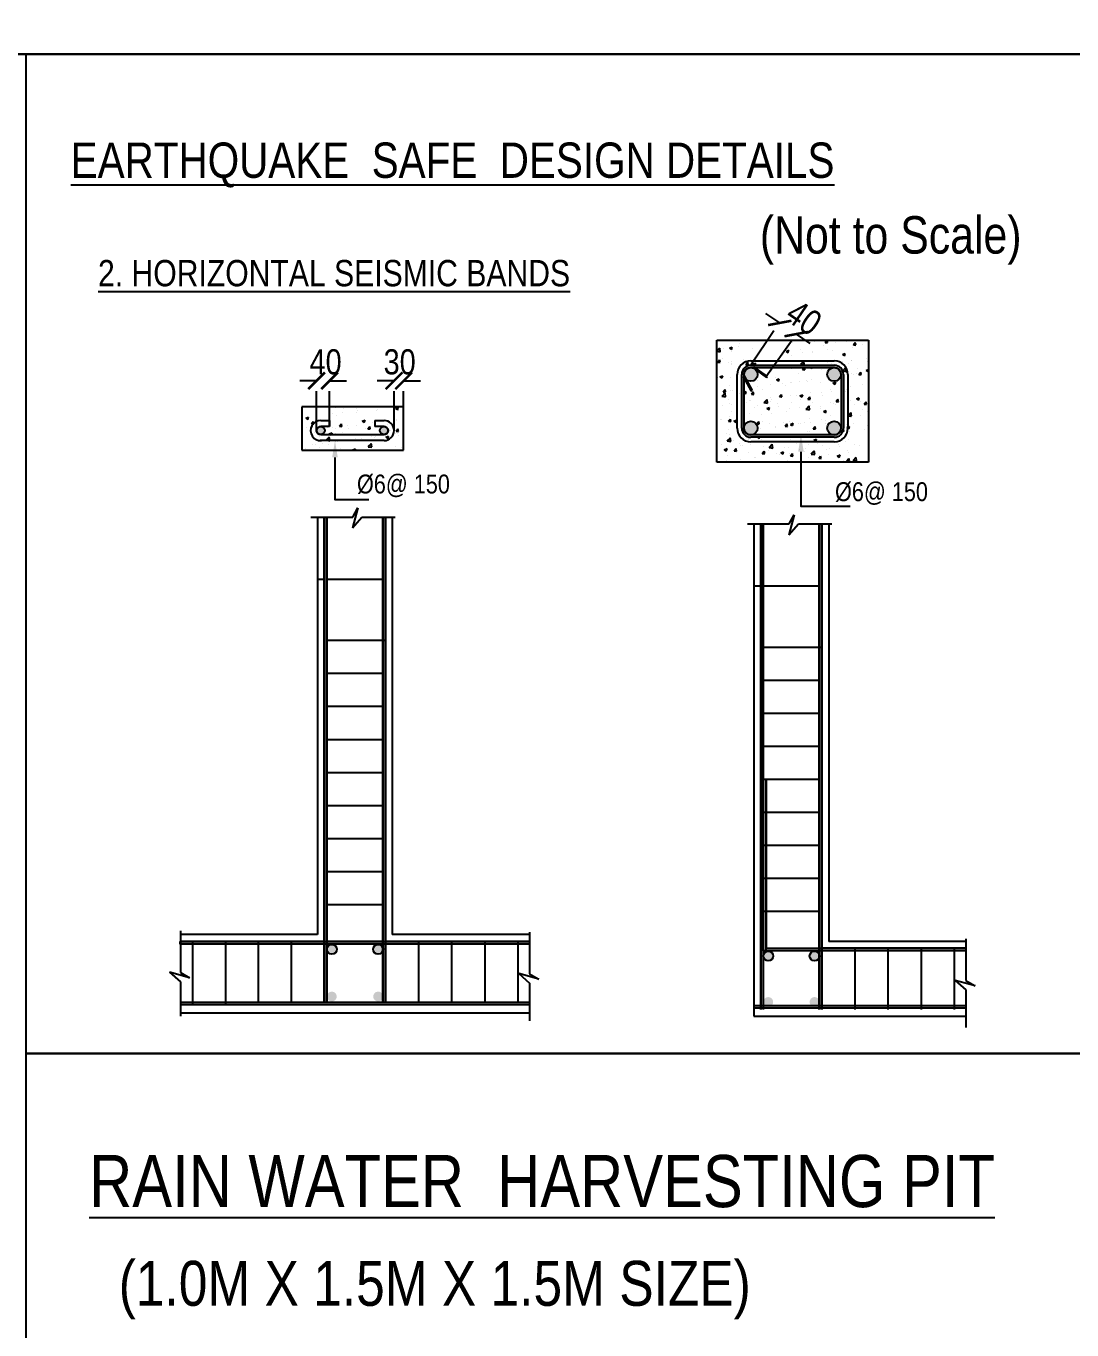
# Model space of a CAD drawing. Header units: metres. Extents: x 516 to 666, y 54 to 108.
# Drawn here: x 592.012 to 595.243, y 85.611 to 89.636 of the extents above; entities that cross this region are included whole.
import ezdxf

# ---------------------------------------------------------------- set-up
doc = ezdxf.new("R2010")
doc.units = ezdxf.units.M
doc.header["$LTSCALE"] = 30
doc.header["$MEASUREMENT"] = 0
doc.layers.get('0').update_dxf_attribs({"linetype": 'CONTINUOUS'})
doc.styles.get("Standard").update_dxf_attribs({"font": 'ARIALN.TTF', "height": 10})

# ---------------------------------------------------------------- blocks, each defined once
blk = doc.blocks.new('_ArchTick')
at = {"color": 0, "linetype": 'ByBlock', "const_width": 0.15}
blk.add_lwpolyline([(-0.5, -0.5), (0.5, 0.5)], dxfattribs=at)

msp = doc.modelspace()

# ---------------------------------------------------------------- hatches: boundary and pattern name
h = msp.add_hatch(color=256)
h.paths.add_polyline_path([(594.5087, 88.5891), (594.2509, 88.5891, 0.414214), (594.2229, 88.561), (594.2229, 88.3952, 0.414214), (594.2509, 88.3671), (594.5087, 88.3671, 0.414214), (594.5368, 88.3952), (594.5368, 88.561, 0.414214)])
h.paths.add_polyline_path([(594.2509, 88.5821, 0.414214), (594.2299, 88.561), (594.2299, 88.3952, 0.414214), (594.2509, 88.3742), (594.5087, 88.3742, 0.414214), (594.5297, 88.3952), (594.5297, 88.561, 0.414214), (594.5087, 88.5821)], flags=16)
h = msp.add_hatch(color=256)
h.paths.add_polyline_path([(594.2629, 88.5821), (594.2568, 88.5821), (594.2592, 88.5804, -0.110459), (594.2666, 88.5751), (594.2992, 88.5518), (594.3013, 88.5547)])
h.paths.add_polyline_path([(594.2349, 88.5473, -0.099362), (594.2309, 88.5545), (594.2299, 88.5564), (594.2299, 88.5492), (594.2522, 88.5094), (594.2552, 88.5111)])
h = msp.add_hatch(color=256)
h.paths.add_polyline_path([(594.2666, 88.5751), (594.2592, 88.5804, 0.536808), (594.2299, 88.561, 0.078238), (594.2309, 88.5545), (594.2349, 88.5473, 0.696365), (594.272, 88.561, 0.184788)])
h.paths.add_polyline_path([(594.5292, 88.561, 1), (594.487, 88.561, 1)])
h.paths.add_polyline_path([(594.5292, 88.3952, 1), (594.487, 88.3952, 1)])
h.paths.add_polyline_path([(594.2299, 88.3952, 0.414214), (594.2509, 88.3742, 0.414214), (594.272, 88.3952, 1)])
h = msp.add_hatch(color=256)
h.paths.add_polyline_path([(592.9348, 88.3878, 0.378681), (592.9238, 88.4003), (592.9222, 88.4003, 0.413094), (592.9097, 88.3878, 0.998147)])
h.paths.add_polyline_path([(593.1179, 88.4003, 0.414214), (593.1054, 88.3877, 1), (593.1305, 88.3877, 0.414214)])
for points in [[(592.9415, 88.1201), (592.9334, 88.1201), (592.9334, 86.6216), (592.9415, 86.6216)], [(593.1223, 88.1201), (593.1143, 88.1201), (593.1143, 86.6216), (593.1223, 86.6216)], [(594.2896, 88.0992), (594.2815, 88.0992), (594.2815, 86.6007), (594.2896, 86.6007)], [(594.4704, 88.0992), (594.4624, 88.0992), (594.4624, 86.6007), (594.4704, 86.6007)], [(594.2984, 87.3104), (594.2896, 87.3104), (594.2896, 86.7815), (594.2984, 86.7815)], [(593.567, 86.8024), (593.567, 86.8105), (592.4878, 86.8105), (592.4878, 86.8024)], [(593.567, 86.6145), (593.567, 86.6225), (592.4878, 86.6225), (592.4878, 86.6145)], [(594.9151, 86.6046), (594.9151, 86.6126), (594.2596, 86.6126), (594.2596, 86.6046)]]:
    msp.add_hatch(color=256).paths.add_polyline_path(points)
h = msp.add_hatch(color=256)
h.paths.add_polyline_path([(592.9718, 86.7861, 1), (592.9415, 86.7861, 1)])
h.paths.add_polyline_path([(593.1143, 86.7902, 0.872712), (593.0844, 86.7861, 0.872712), (593.1143, 86.7821)])
h.paths.add_polyline_path([(593.1143, 86.6444, 0.872712), (593.0844, 86.6404, 0.347334), (593.0961, 86.6256), (593.1031, 86.6256, 0.272921), (593.1143, 86.6363)])
h.paths.add_polyline_path([(592.9415, 86.6404, 0.347334), (592.9532, 86.6256), (592.9602, 86.6256, 0.347334), (592.9718, 86.6404, 1)])
h = msp.add_hatch(color=256)
h.paths.add_polyline_path([(594.32, 86.7654, 1), (594.2896, 86.7654, 1)])
h.paths.add_polyline_path([(594.4624, 86.7694, 0.872712), (594.4326, 86.7654, 0.872712), (594.4624, 86.7613)])
h.paths.add_polyline_path([(594.4624, 86.6276, 0.872712), (594.4326, 86.6235, 0.347334), (594.4442, 86.6088), (594.4513, 86.6088, 0.272921), (594.4624, 86.6195)])
h.paths.add_polyline_path([(594.32, 86.6235, 1), (594.2896, 86.6235, 0.347334), (594.3013, 86.6088), (594.3083, 86.6088, 0.347334)])

# ---------------------------------------------------------------- linework, layer by layer
for p, q in [((578.2917, 89.5495), (592.012, 89.5495)), ((594.3405, 88.72), (594.2977, 88.7492)), ((594.3225, 88.6952), (594.2509, 88.5891)), ((594.3908, 88.6855), (594.4336, 88.6563)), ((594.1456, 88.6664), (594.614, 88.6664)), ((594.1456, 88.2899), (594.1456, 88.6664)), ((594.146, 88.6328), (594.1555, 88.6427)), ((594.1565, 88.6308), (594.1552, 88.6423)), ((594.1851, 88.6418), (594.1936, 88.6451)), ((594.1851, 88.6418), (594.1911, 88.6377)), ((594.1911, 88.6377), (594.1936, 88.6451)), ((594.2135, 88.6464), (594.2135, 88.6464)), ((594.2152, 88.6552), (594.2152, 88.6552)), ((594.2551, 88.6425), (594.2551, 88.6425)), ((594.2902, 88.6565), (594.2902, 88.6565)), ((594.3785, 88.6664), (594.2996, 88.5559)), ((594.3789, 88.6588), (594.3789, 88.6588)), ((594.3831, 88.6645), (594.3831, 88.6645)), ((594.4479, 88.6617), (594.4479, 88.6617)), ((594.4742, 88.6492), (594.4742, 88.6492)), ((594.4806, 88.66), (594.4859, 88.6664)), ((594.4806, 88.66), (594.4878, 88.6594)), ((594.4878, 88.6594), (594.4865, 88.6664)), ((594.5128, 88.659), (594.5128, 88.659)), ((594.5451, 88.6613), (594.5451, 88.6613)), ((594.5643, 88.6438), (594.5643, 88.6438)), ((594.5647, 88.6489), (594.5647, 88.6489)), ((594.5677, 88.6524), (594.5736, 88.6594)), ((594.5677, 88.6524), (594.575, 88.6518)), ((594.575, 88.6517), (594.5736, 88.6594)), ((594.5777, 88.6563), (594.5777, 88.6563)), ((594.5951, 88.6529), (594.5951, 88.6529)), ((594.614, 88.6664), (594.614, 88.2899)), ((594.1457, 88.6325), (594.1566, 88.6308)), ((594.1487, 88.5991), (594.1546, 88.6061)), ((594.156, 88.5985), (594.1546, 88.6061)), ((594.1648, 88.6106), (594.1648, 88.6106)), ((594.1674, 88.6404), (594.1674, 88.6404)), ((594.1907, 88.6005), (594.1907, 88.6005)), ((594.192, 88.6333), (594.192, 88.6333)), ((594.2296, 88.6079), (594.2296, 88.6079)), ((594.2509, 88.6032), (594.5087, 88.6032)), ((594.2537, 88.602), (594.2537, 88.602)), ((594.2582, 88.6086), (594.2582, 88.6086)), ((594.2616, 88.6127), (594.2616, 88.6127)), ((594.3594, 88.6024), (594.3594, 88.6024)), ((594.3597, 88.6321), (594.3682, 88.6354)), ((594.3597, 88.6321), (594.3658, 88.628)), ((594.3657, 88.628), (594.3682, 88.6354)), ((594.3774, 88.6183), (594.3774, 88.6183)), ((594.4033, 88.637), (594.4033, 88.637)), ((594.4054, 88.5926), (594.4149, 88.6024)), ((594.4115, 88.6288), (594.4115, 88.6288)), ((594.416, 88.5906), (594.4146, 88.6021)), ((594.4406, 88.6274), (594.4406, 88.6274)), ((594.4419, 88.6328), (594.4419, 88.6328)), ((594.4879, 88.6388), (594.4879, 88.6388)), ((594.503, 88.636), (594.503, 88.636)), ((594.5327, 88.601), (594.5327, 88.601)), ((594.5344, 88.6224), (594.5429, 88.6256)), ((594.5344, 88.6224), (594.5404, 88.6183)), ((594.5404, 88.6183), (594.5429, 88.6256)), ((594.5629, 88.6033), (594.5629, 88.6033)), ((594.5631, 88.605), (594.5631, 88.605)), ((594.6091, 88.6111), (594.6091, 88.6111)), ((594.6109, 88.601), (594.6109, 88.601)), ((594.1487, 88.5991), (594.156, 88.5985)), ((594.1815, 88.5985), (594.1815, 88.5985)), ((594.1904, 88.5943), (594.1904, 88.5943)), ((594.1905, 88.5929), (594.1905, 88.5929)), ((594.2088, 88.3952), (594.2088, 88.561)), ((594.2229, 88.3952), (594.2229, 88.561)), ((594.2299, 88.3952), (594.2299, 88.561)), ((594.2359, 88.5915), (594.2418, 88.5985)), ((594.2359, 88.5915), (594.2432, 88.5908)), ((594.2432, 88.5908), (594.2418, 88.5985)), ((594.2509, 88.5891), (594.5087, 88.5891)), ((594.2509, 88.5821), (594.5087, 88.5821)), ((594.2553, 88.5915), (594.2553, 88.5915)), ((594.2568, 88.5821), (594.2992, 88.5518)), ((594.2576, 88.5929), (594.2661, 88.5962)), ((594.2576, 88.5929), (594.2632, 88.5891)), ((594.2589, 88.5849), (594.3013, 88.5547)), ((594.2637, 88.5891), (594.2661, 88.5962)), ((594.3146, 88.5701), (594.3146, 88.5701)), ((594.3275, 88.5891), (594.3289, 88.5908)), ((594.3292, 88.5891), (594.3289, 88.5908)), ((594.376, 88.5779), (594.376, 88.5779)), ((594.3795, 88.5808), (594.3795, 88.5808)), ((594.3983, 88.5645), (594.3983, 88.5645)), ((594.4051, 88.5922), (594.416, 88.5906)), ((594.4103, 88.5762), (594.4152, 88.5821)), ((594.4103, 88.5762), (594.4175, 88.5756)), ((594.4175, 88.5756), (594.4163, 88.5821)), ((594.4243, 88.5996), (594.4243, 88.5996)), ((594.4338, 88.5821), (594.4383, 88.5791)), ((594.4383, 88.5791), (594.4393, 88.5821)), ((594.4559, 88.5909), (594.4559, 88.5909)), ((594.4692, 88.5767), (594.4692, 88.5767)), ((594.4891, 88.5969), (594.4891, 88.5969)), ((594.5015, 88.5955), (594.5015, 88.5955)), ((594.5297, 88.561), (594.5297, 88.3952)), ((594.5348, 88.5721), (594.5457, 88.5704)), ((594.5351, 88.5724), (594.5446, 88.5823)), ((594.5368, 88.561), (594.5368, 88.3952)), ((594.5401, 88.5888), (594.5401, 88.5888)), ((594.5457, 88.5705), (594.5443, 88.582)), ((594.5508, 88.561), (594.5508, 88.3952)), ((594.554, 88.5942), (594.554, 88.5942)), ((594.5614, 88.5629), (594.5614, 88.5629)), ((594.5692, 88.5621), (594.5692, 88.5621)), ((594.5772, 88.5631), (594.5772, 88.5631)), ((594.5796, 88.5778), (594.5796, 88.5778)), ((594.5846, 88.561), (594.5904, 88.568)), ((594.5846, 88.561), (594.5919, 88.5603)), ((594.5918, 88.5603), (594.5904, 88.5679)), ((594.6069, 88.5734), (594.614, 88.5762)), ((594.6069, 88.5734), (594.613, 88.5694)), ((594.6129, 88.5694), (594.614, 88.5726)), ((592.9096, 88.5413), (592.8577, 88.5413)), ((592.9498, 88.5413), (593.0016, 88.5413)), ((593.1489, 88.5413), (593.0971, 88.5413)), ((593.1785, 88.5413), (593.2303, 88.5413)), ((594.1495, 88.5506), (594.1495, 88.5506)), ((594.1555, 88.5537), (594.164, 88.557)), ((594.1555, 88.5537), (594.1615, 88.5496)), ((594.1615, 88.5496), (594.164, 88.557)), ((594.1857, 88.528), (594.1857, 88.528)), ((594.1891, 88.5524), (594.1891, 88.5524)), ((594.2055, 88.5461), (594.2055, 88.5461)), ((594.2268, 88.5546), (594.2522, 88.5094)), ((594.2299, 88.5564), (594.2552, 88.5111)), ((594.2507, 88.5211), (594.2507, 88.5211)), ((594.2566, 88.5402), (594.2566, 88.5402)), ((594.2703, 88.5434), (594.2703, 88.5434)), ((594.2708, 88.5228), (594.2708, 88.5228)), ((594.2992, 88.5518), (594.3013, 88.5547)), ((594.3131, 88.5296), (594.3131, 88.5296)), ((594.3274, 88.5523), (594.3274, 88.5523)), ((594.3301, 88.544), (594.3387, 88.5472)), ((594.3301, 88.544), (594.3362, 88.5399)), ((594.3352, 88.5406), (594.3352, 88.5406)), ((594.3362, 88.5399), (594.3386, 88.5472)), ((594.3475, 88.5329), (594.3475, 88.5329)), ((594.3566, 88.5256), (594.3566, 88.5256)), ((594.3745, 88.5374), (594.3745, 88.5374)), ((594.3779, 88.5369), (594.3779, 88.5369)), ((594.4001, 88.5379), (594.4001, 88.5379)), ((594.424, 88.543), (594.424, 88.543)), ((594.4274, 88.5378), (594.4274, 88.5378)), ((594.4376, 88.5465), (594.4376, 88.5465)), ((594.465, 88.5351), (594.465, 88.5351)), ((594.5048, 88.5342), (594.5133, 88.5375)), ((594.5048, 88.5342), (594.5108, 88.5302)), ((594.5108, 88.5302), (594.5133, 88.5375)), ((594.5599, 88.5224), (594.5599, 88.5224)), ((594.5947, 88.5296), (594.5947, 88.5296)), ((592.9097, 88.3878), (592.9097, 88.509)), ((592.9498, 88.4003), (592.9498, 88.509)), ((593.1489, 88.3877), (593.1489, 88.509)), ((593.1785, 88.3941), (593.1785, 88.509)), ((594.1619, 88.494), (594.1727, 88.4923)), ((594.1622, 88.4943), (594.1716, 88.5042)), ((594.1656, 88.5077), (594.1715, 88.5147)), ((594.1656, 88.5077), (594.1729, 88.5071)), ((594.1727, 88.4923), (594.1713, 88.5038)), ((594.1729, 88.507), (594.1715, 88.5147)), ((594.1818, 88.484), (594.1818, 88.484)), ((594.1876, 88.512), (594.1876, 88.512)), ((594.1943, 88.5127), (594.1943, 88.5127)), ((594.2148, 88.5013), (594.2148, 88.5013)), ((594.2299, 88.5055), (594.2365, 88.508)), ((594.2299, 88.5035), (594.2341, 88.5007)), ((594.2341, 88.5007), (594.2365, 88.508)), ((594.2467, 88.4813), (594.2467, 88.4813)), ((594.2492, 88.4806), (594.2492, 88.4806)), ((594.2522, 88.5094), (594.2552, 88.5111)), ((594.2528, 88.5001), (594.2586, 88.5071)), ((594.2528, 88.5001), (594.26, 88.4994)), ((594.26, 88.4994), (594.2586, 88.507)), ((594.2857, 88.5135), (594.2857, 88.5135)), ((594.2919, 88.4742), (594.3013, 88.484)), ((594.3024, 88.4722), (594.301, 88.4837)), ((594.3116, 88.4892), (594.3116, 88.4892)), ((594.3155, 88.485), (594.3155, 88.485)), ((594.3399, 88.4924), (594.3458, 88.4994)), ((594.3399, 88.4924), (594.3472, 88.4918)), ((594.3472, 88.4918), (594.3458, 88.4994)), ((594.346, 88.489), (594.346, 88.489)), ((594.373, 88.497), (594.373, 88.497)), ((594.392, 88.495), (594.392, 88.495)), ((594.4027, 88.495), (594.4112, 88.4983)), ((594.4027, 88.495), (594.4087, 88.491)), ((594.403, 88.4831), (594.403, 88.4831)), ((594.4087, 88.491), (594.4112, 88.4983)), ((594.4271, 88.4848), (594.433, 88.4918)), ((594.4271, 88.4848), (594.4344, 88.4842)), ((594.4344, 88.4842), (594.433, 88.4918)), ((594.4361, 88.5061), (594.4361, 88.5061)), ((594.4687, 88.5051), (594.4687, 88.5051)), ((594.4739, 88.4953), (594.4739, 88.4953)), ((594.4985, 88.5146), (594.4985, 88.5146)), ((594.4992, 88.5091), (594.4992, 88.5091)), ((594.5143, 88.4772), (594.5201, 88.4842)), ((594.5215, 88.4765), (594.5201, 88.4842)), ((594.5447, 88.5074), (594.5447, 88.5074)), ((594.5452, 88.5152), (594.5452, 88.5152)), ((594.5584, 88.482), (594.5584, 88.482)), ((594.5773, 88.4853), (594.5858, 88.4886)), ((594.5773, 88.4853), (594.5834, 88.4812)), ((594.5834, 88.4812), (594.5858, 88.4886)), ((593.1785, 88.4605), (592.8636, 88.4605)), ((592.8636, 88.4605), (592.8636, 88.3276)), ((592.9601, 88.4396), (592.9601, 88.4396)), ((592.9673, 88.4579), (592.9673, 88.4579)), ((592.9906, 88.4436), (592.9906, 88.4436)), ((592.9933, 88.4545), (592.9933, 88.4545)), ((593.0322, 88.4551), (593.0322, 88.4551)), ((593.0331, 88.4429), (593.0331, 88.4429)), ((593.0366, 88.4497), (593.0366, 88.4497)), ((593.0945, 88.4506), (593.0945, 88.4506)), ((593.0971, 88.4524), (593.0971, 88.4524)), ((593.1133, 88.4598), (593.1133, 88.4598)), ((593.1529, 88.4556), (593.1614, 88.4588)), ((593.1529, 88.4556), (593.159, 88.4515)), ((593.1576, 88.4597), (593.1576, 88.4597)), ((593.159, 88.4515), (593.1614, 88.4588)), ((593.1619, 88.4496), (593.1619, 88.4496)), ((593.1785, 88.3276), (593.1785, 88.4605)), ((594.1623, 88.4648), (594.1623, 88.4648)), ((594.1861, 88.4715), (594.1861, 88.4715)), ((594.1904, 88.4466), (594.1904, 88.4466)), ((594.1928, 88.4688), (594.1928, 88.4688)), ((594.2074, 88.4677), (594.2074, 88.4677)), ((594.2388, 88.4749), (594.2388, 88.4749)), ((594.2477, 88.4402), (594.2477, 88.4402)), ((594.2612, 88.4588), (594.2612, 88.4588)), ((594.2723, 88.4649), (594.2723, 88.4649)), ((594.2916, 88.4739), (594.3024, 88.4722)), ((594.3006, 88.4558), (594.3091, 88.4591)), ((594.3006, 88.4558), (594.3066, 88.4518)), ((594.3066, 88.4518), (594.3091, 88.4591)), ((594.3101, 88.4487), (594.3101, 88.4487)), ((594.3115, 88.4785), (594.3115, 88.4785)), ((594.314, 88.441), (594.314, 88.441)), ((594.3321, 88.4709), (594.3321, 88.4709)), ((594.3372, 88.4622), (594.3372, 88.4622)), ((594.36, 88.4471), (594.36, 88.4471)), ((594.3715, 88.4565), (594.3715, 88.4565)), ((594.3764, 88.4758), (594.3764, 88.4758)), ((594.402, 88.4594), (594.402, 88.4594)), ((594.4213, 88.4537), (594.4321, 88.4521)), ((594.4216, 88.4541), (594.431, 88.4639)), ((594.4321, 88.4521), (594.4307, 88.4636)), ((594.4346, 88.4656), (594.4346, 88.4656)), ((594.4368, 88.4572), (594.4368, 88.4572)), ((594.4413, 88.473), (594.4413, 88.473)), ((594.4669, 88.4567), (594.4669, 88.4567)), ((594.4672, 88.4612), (594.4672, 88.4612)), ((594.4752, 88.4461), (594.4837, 88.4494)), ((594.4752, 88.4461), (594.4813, 88.442)), ((594.4813, 88.442), (594.4837, 88.4494)), ((594.497, 88.4742), (594.497, 88.4742)), ((594.5062, 88.4703), (594.5062, 88.4703)), ((594.5132, 88.4673), (594.5132, 88.4673)), ((594.5143, 88.4772), (594.5215, 88.4766)), ((594.5513, 88.4339), (594.5607, 88.4438)), ((594.5569, 88.4415), (594.5569, 88.4415)), ((594.5618, 88.432), (594.5604, 88.4435)), ((594.571, 88.4675), (594.571, 88.4675)), ((594.59, 88.4774), (594.59, 88.4774)), ((594.5967, 88.4512), (594.5967, 88.4512)), ((594.6014, 88.4696), (594.6073, 88.4765)), ((594.6014, 88.4696), (594.6087, 88.4689)), ((594.6087, 88.4689), (594.6073, 88.4765)), ((594.6106, 88.4471), (594.6106, 88.4471)), ((592.8762, 88.4261), (592.8847, 88.4294)), ((592.8762, 88.4261), (592.8822, 88.422)), ((592.8822, 88.422), (592.8847, 88.4294)), ((592.8834, 88.4295), (592.8834, 88.4295)), ((592.8936, 88.4088), (592.8994, 88.4157)), ((592.8936, 88.4088), (592.8991, 88.4083)), ((592.8991, 88.4083), (592.9008, 88.4081)), ((592.9005, 88.4097), (592.8994, 88.4157)), ((592.9008, 88.4081), (592.9005, 88.4097)), ((592.9076, 88.4252), (592.9076, 88.4252)), ((592.9222, 88.4186), (592.9498, 88.4186)), ((592.9498, 88.4003), (592.9222, 88.4003)), ((592.9498, 88.4186), (592.9498, 88.4003)), ((592.9707, 88.4343), (592.9707, 88.4343)), ((592.9807, 88.4011), (592.9866, 88.4081)), ((592.9807, 88.4011), (592.988, 88.4005)), ((592.988, 88.4005), (592.9866, 88.4081)), ((593.0046, 88.4018), (593.0046, 88.4018)), ((593.0316, 88.4024), (593.0316, 88.4024)), ((593.0508, 88.4164), (593.0593, 88.4196)), ((593.0508, 88.4164), (593.0569, 88.4123)), ((593.0568, 88.4123), (593.0593, 88.4196)), ((593.0679, 88.3935), (593.0738, 88.4005)), ((593.0752, 88.3929), (593.0737, 88.4005)), ((593.0814, 88.4119), (593.0814, 88.4119)), ((593.0892, 88.4187), (593.1179, 88.4187)), ((593.0892, 88.4187), (593.0892, 88.4003)), ((593.1179, 88.4003), (593.0892, 88.4003)), ((593.093, 88.4102), (593.093, 88.4102)), ((593.1118, 88.4159), (593.1118, 88.4159)), ((593.13, 88.4063), (593.13, 88.4063)), ((593.1562, 88.4193), (593.1562, 88.4193)), ((593.1578, 88.4219), (593.1578, 88.4219)), ((594.1576, 88.4222), (594.1576, 88.4222)), ((594.1608, 88.4209), (594.1608, 88.4209)), ((594.1825, 88.4163), (594.1883, 88.4233)), ((594.1825, 88.4163), (594.1897, 88.4156)), ((594.1846, 88.4311), (594.1846, 88.4311)), ((594.1897, 88.4156), (594.1883, 88.4233)), ((594.1985, 88.4166), (594.207, 88.4199)), ((594.1985, 88.4166), (594.2045, 88.4126)), ((594.2045, 88.4126), (594.207, 88.4199)), ((594.2068, 88.4269), (594.2068, 88.4269)), ((594.2225, 88.4195), (594.2225, 88.4195)), ((594.2696, 88.4087), (594.2755, 88.4156)), ((594.2696, 88.4087), (594.2769, 88.408)), ((594.2769, 88.408), (594.2755, 88.4156)), ((594.2836, 88.437), (594.2836, 88.437)), ((594.2874, 88.4167), (594.2874, 88.4167)), ((594.3087, 88.4083), (594.3087, 88.4083)), ((594.328, 88.3992), (594.328, 88.3992)), ((594.3522, 88.414), (594.3522, 88.414)), ((594.3568, 88.401), (594.3627, 88.408)), ((594.3568, 88.401), (594.3641, 88.4004)), ((594.3641, 88.4004), (594.3627, 88.408)), ((594.37, 88.4161), (594.37, 88.4161)), ((594.3731, 88.4069), (594.3816, 88.4102)), ((594.3731, 88.4069), (594.3792, 88.4028)), ((594.3792, 88.4028), (594.3816, 88.4102)), ((594.398, 88.4106), (594.398, 88.4106)), ((594.4048, 88.4093), (594.4048, 88.4093)), ((594.4171, 88.4113), (594.4171, 88.4113)), ((594.4332, 88.4252), (594.4332, 88.4252)), ((594.4352, 88.4133), (594.4352, 88.4133)), ((594.444, 88.3934), (594.4498, 88.4004)), ((594.4512, 88.3928), (594.4498, 88.4004)), ((594.4688, 88.4228), (594.4688, 88.4228)), ((594.4812, 88.4193), (594.4812, 88.4193)), ((594.482, 88.4085), (594.482, 88.4085)), ((594.4956, 88.4337), (594.4956, 88.4337)), ((594.5397, 88.4349), (594.5397, 88.4349)), ((594.5469, 88.4058), (594.5469, 88.4058)), ((594.5508, 88.3983), (594.5563, 88.4004)), ((594.551, 88.4336), (594.5618, 88.4319)), ((594.5538, 88.3931), (594.5563, 88.4004)), ((594.5555, 88.401), (594.5555, 88.401)), ((594.558, 88.4294), (594.558, 88.4294)), ((594.5688, 88.4082), (594.5688, 88.4082)), ((594.5884, 88.4334), (594.5884, 88.4334)), ((594.6117, 88.403), (594.6117, 88.403)), ((592.8788, 88.3985), (592.8788, 88.3985)), ((592.9044, 88.3822), (592.9044, 88.3822)), ((592.9061, 88.3847), (592.9061, 88.3847)), ((592.9174, 88.3698), (592.9174, 88.3698)), ((592.9222, 88.3751), (593.1179, 88.3751)), ((592.9395, 88.3581), (592.949, 88.368)), ((592.9437, 88.3958), (592.9437, 88.3958)), ((592.9487, 88.3772), (592.9572, 88.3804)), ((592.9487, 88.3772), (592.9547, 88.3731)), ((592.95, 88.3568), (592.9487, 88.3677)), ((592.9547, 88.3731), (592.9572, 88.3804)), ((592.9586, 88.3957), (592.9586, 88.3957)), ((592.9693, 88.3938), (592.9693, 88.3938)), ((592.9693, 88.3794), (592.9693, 88.3794)), ((592.9883, 88.382), (592.9883, 88.382)), ((593.0085, 88.393), (593.0085, 88.393)), ((593.0302, 88.3619), (593.0302, 88.3619)), ((593.0342, 88.3767), (593.0342, 88.3767)), ((593.0494, 88.3639), (593.0494, 88.3639)), ((593.0592, 88.3942), (593.0592, 88.3942)), ((593.0679, 88.3935), (593.0752, 88.3929)), ((593.0734, 88.3903), (593.0734, 88.3903)), ((593.0798, 88.368), (593.0798, 88.368)), ((593.0883, 88.3675), (593.0883, 88.3675)), ((593.0916, 88.3697), (593.0916, 88.3697)), ((593.099, 88.3739), (593.099, 88.3739)), ((593.1234, 88.3674), (593.1319, 88.3707)), ((593.1234, 88.3674), (593.1294, 88.3634)), ((593.1258, 88.374), (593.1258, 88.374)), ((593.1294, 88.3634), (593.1319, 88.3707)), ((593.1383, 88.3875), (593.1383, 88.3875)), ((593.1547, 88.3788), (593.1547, 88.3788)), ((593.1551, 88.3859), (593.1609, 88.3929)), ((593.1551, 88.3859), (593.1623, 88.3852)), ((593.1591, 88.3797), (593.1591, 88.3797)), ((593.1623, 88.3852), (593.1609, 88.3928)), ((593.1639, 88.3712), (593.1639, 88.3712)), ((594.1748, 88.379), (594.1748, 88.379)), ((594.1783, 88.3558), (594.1877, 88.3657)), ((594.1831, 88.3906), (594.1831, 88.3906)), ((594.1853, 88.3741), (594.1853, 88.3741)), ((594.1888, 88.3538), (594.1874, 88.3653)), ((594.2448, 88.3593), (594.2448, 88.3593)), ((594.5087, 88.3742), (594.2509, 88.3742)), ((594.5087, 88.3671), (594.2509, 88.3671)), ((594.2718, 88.3671), (594.277, 88.3636)), ((594.277, 88.3636), (594.2782, 88.3671)), ((594.282, 88.3931), (594.282, 88.3931)), ((594.2853, 88.3596), (594.2853, 88.3596)), ((594.3271, 88.3984), (594.3271, 88.3984)), ((594.3686, 88.3756), (594.3686, 88.3756)), ((594.3728, 88.3613), (594.3728, 88.3613)), ((594.4033, 88.3653), (594.4033, 88.3653)), ((594.4271, 88.3839), (594.4271, 88.3839)), ((594.4317, 88.3847), (594.4317, 88.3847)), ((594.444, 88.3934), (594.4512, 88.3928)), ((594.4457, 88.358), (594.4542, 88.3612)), ((594.4517, 88.3539), (594.4542, 88.3612)), ((594.535, 88.3854), (594.5384, 88.3851)), ((594.5366, 88.3923), (594.537, 88.3928)), ((594.5384, 88.3851), (594.537, 88.3927)), ((594.5478, 88.3972), (594.5508, 88.3983)), ((594.5478, 88.3972), (594.5508, 88.3951)), ((594.5508, 88.3951), (594.5538, 88.3931)), ((594.554, 88.3606), (594.554, 88.3606)), ((594.5565, 88.3855), (594.5565, 88.3855)), ((594.6025, 88.3916), (594.6025, 88.3916)), ((592.8636, 88.3276), (593.1785, 88.3276)), ((592.8757, 88.331), (592.8757, 88.331)), ((592.8962, 88.3438), (592.8962, 88.3438)), ((592.9047, 88.3443), (592.9047, 88.3443)), ((592.9195, 88.334), (592.9195, 88.334)), ((593.1179, 88.3568), (592.9202, 88.3568)), ((592.9266, 88.3478), (592.9266, 88.3478)), ((592.9392, 88.3578), (592.9459, 88.3568)), ((592.9459, 88.3568), (592.9501, 88.3561)), ((592.9465, 88.3432), (592.9465, 88.3432)), ((592.9501, 88.3561), (592.95, 88.3568)), ((592.9678, 88.3534), (592.9678, 88.3534)), ((592.9726, 88.3538), (592.9726, 88.3538)), ((592.9843, 88.3312), (592.9843, 88.3312)), ((593.0174, 88.3553), (593.0174, 88.3553)), ((593.0212, 88.3283), (593.0298, 88.3315)), ((593.0212, 88.3283), (593.0222, 88.3276)), ((593.0284, 88.3276), (593.0297, 88.3315)), ((593.0492, 88.3285), (593.0492, 88.3285)), ((593.0689, 88.3377), (593.0798, 88.336)), ((593.0693, 88.338), (593.0787, 88.3478)), ((593.0798, 88.336), (593.0784, 88.3475)), ((593.0901, 88.3293), (593.0901, 88.3293)), ((593.1532, 88.3384), (593.1532, 88.3384)), ((593.1706, 88.3362), (593.1706, 88.3362)), ((594.1596, 88.3438), (594.1596, 88.3438)), ((594.1689, 88.3285), (594.1774, 88.3318)), ((594.1689, 88.3285), (594.1749, 88.3244)), ((594.1749, 88.3244), (594.1774, 88.3318)), ((594.178, 88.3555), (594.1888, 88.3538)), ((594.1817, 88.3502), (594.1817, 88.3502)), ((594.1988, 88.3574), (594.1988, 88.3574)), ((594.1993, 88.3249), (594.2052, 88.3319)), ((594.1993, 88.3249), (594.2066, 88.3242)), ((594.2066, 88.3242), (594.2052, 88.3318)), ((594.2145, 88.3474), (594.2145, 88.3474)), ((594.2196, 88.3412), (594.2196, 88.3412)), ((594.2245, 88.3411), (594.2245, 88.3411)), ((594.2433, 88.3188), (594.2433, 88.3188)), ((594.2501, 88.3452), (594.2501, 88.3452)), ((594.5087, 88.3531), (594.2509, 88.3531)), ((594.2637, 88.3546), (594.2637, 88.3546)), ((594.2865, 88.3172), (594.2924, 88.3242)), ((594.2893, 88.3383), (594.2893, 88.3383)), ((594.2938, 88.3166), (594.2924, 88.3242)), ((594.2961, 88.3512), (594.2961, 88.3512)), ((594.3057, 88.3274), (594.3057, 88.3274)), ((594.3077, 88.3354), (594.3185, 88.3337)), ((594.308, 88.3357), (594.3174, 88.3455)), ((594.3185, 88.3337), (594.3171, 88.3452)), ((594.3286, 88.3519), (594.3286, 88.3519)), ((594.3435, 88.3188), (594.3521, 88.322)), ((594.3435, 88.3188), (594.3496, 88.3147)), ((594.3496, 88.3147), (594.352, 88.322)), ((594.3542, 88.3356), (594.3542, 88.3356)), ((594.3671, 88.3351), (594.3671, 88.3351)), ((594.3935, 88.3492), (594.3935, 88.3492)), ((594.4026, 88.3292), (594.4026, 88.3292)), ((594.4173, 88.3235), (594.4173, 88.3235)), ((594.4191, 88.3328), (594.4191, 88.3328)), ((594.4302, 88.3443), (594.4302, 88.3443)), ((594.4377, 88.3156), (594.4471, 88.3254)), ((594.4457, 88.358), (594.4517, 88.3539)), ((594.4482, 88.3136), (594.4468, 88.3251)), ((594.4583, 88.3464), (594.4583, 88.3464)), ((594.4735, 88.3414), (594.4735, 88.3414)), ((594.484, 88.3301), (594.484, 88.3301)), ((594.4926, 88.3528), (594.4926, 88.3528)), ((594.4941, 88.3336), (594.4941, 88.3336)), ((594.5232, 88.3437), (594.5232, 88.3437)), ((594.5245, 88.3376), (594.5245, 88.3376)), ((594.5444, 88.3535), (594.5444, 88.3535)), ((594.5488, 88.3273), (594.5488, 88.3273)), ((594.5525, 88.3201), (594.5525, 88.3201)), ((594.5705, 88.3436), (594.5705, 88.3436)), ((594.5881, 88.3409), (594.5881, 88.3409)), ((594.6137, 88.3246), (594.6137, 88.3246)), ((594.614, 88.2899), (594.1456, 88.2899)), ((594.1747, 88.2956), (594.1747, 88.2956)), ((594.1802, 88.3097), (594.1802, 88.3097)), ((594.1877, 88.2932), (594.1877, 88.2932)), ((594.19, 88.2927), (594.19, 88.2927)), ((594.2181, 88.2972), (594.2181, 88.2972)), ((594.2395, 88.2929), (594.2395, 88.2929)), ((594.2609, 88.3049), (594.2609, 88.3049)), ((594.2641, 88.3033), (594.2641, 88.3033)), ((594.2865, 88.3172), (594.2938, 88.3166)), ((594.3044, 88.2901), (594.3044, 88.2901)), ((594.3317, 88.3171), (594.3317, 88.3171)), ((594.3409, 88.3134), (594.3409, 88.3134)), ((594.3656, 88.2947), (594.3656, 88.2947)), ((594.3713, 88.3174), (594.3713, 88.3174)), ((594.3737, 88.3096), (594.3795, 88.3166)), ((594.3737, 88.3096), (594.3809, 88.309)), ((594.3809, 88.309), (594.3795, 88.3166)), ((594.4287, 88.3038), (594.4287, 88.3038)), ((594.4374, 88.3152), (594.4482, 88.3136)), ((594.4608, 88.302), (594.4667, 88.309)), ((594.4608, 88.302), (594.4681, 88.3014)), ((594.4681, 88.3013), (594.4667, 88.309)), ((594.4911, 88.3124), (594.4911, 88.3124)), ((594.5182, 88.309), (594.5267, 88.3123)), ((594.5182, 88.309), (594.5242, 88.305)), ((594.5242, 88.305), (594.5267, 88.3123)), ((594.5385, 88.2957), (594.5385, 88.2957)), ((594.548, 88.2944), (594.5539, 88.3013)), ((594.548, 88.2944), (594.5553, 88.2937)), ((594.5553, 88.2937), (594.5539, 88.3013)), ((594.5671, 88.2951), (594.5779, 88.2934)), ((594.5674, 88.2954), (594.5768, 88.3053)), ((594.5779, 88.2935), (594.5765, 88.305)), ((594.6102, 88.2932), (594.6102, 88.2932)), ((592.8921, 88.1201), (593.021, 88.1201)), ((592.9123, 88.1186), (592.9123, 86.8315)), ((592.9334, 86.6216), (592.9334, 88.1201)), ((592.9334, 88.1201), (592.9415, 88.1201)), ((592.9334, 86.6216), (592.9334, 88.1201)), ((592.9334, 88.1186), (592.9334, 86.6216)), ((592.9415, 86.6216), (592.9415, 88.1201)), ((592.9415, 88.1201), (592.9415, 86.6216)), ((593.0371, 88.1487), (593.0201, 88.087)), ((593.0201, 88.087), (593.0496, 88.1201)), ((593.021, 88.1201), (593.0371, 88.1487)), ((593.0496, 88.1201), (593.1527, 88.1201)), ((593.1143, 88.1201), (593.1143, 86.6216)), ((593.1143, 88.1201), (593.1223, 88.1201)), ((593.1143, 86.6216), (593.1143, 88.1201)), ((593.1143, 86.6216), (593.1143, 88.1201)), ((593.1223, 88.1201), (593.1223, 86.6216)), ((593.1223, 88.1201), (593.1223, 86.6216)), ((593.1223, 86.6216), (593.1223, 88.1201)), ((593.1223, 88.1186), (593.1223, 86.6216)), ((593.1434, 88.1186), (593.1434, 86.8315)), ((594.3852, 88.1278), (594.3682, 88.0661)), ((594.3691, 88.0992), (594.3852, 88.1278)), ((594.2402, 88.0992), (594.3691, 88.0992)), ((594.2605, 88.0978), (594.2605, 86.5796)), ((594.2815, 88.0992), (594.2896, 88.0992)), ((594.2815, 86.6007), (594.2815, 88.0992)), ((594.2815, 86.6007), (594.2815, 88.0992)), ((594.2815, 88.0978), (594.2815, 86.6007)), ((594.2896, 88.0992), (594.2896, 86.6007)), ((594.2896, 86.7815), (594.2896, 88.0992)), ((594.2904, 88.0992), (594.2984, 88.0992)), ((594.3682, 88.0661), (594.3978, 88.0992)), ((594.3978, 88.0992), (594.5009, 88.0992)), ((594.4624, 86.6007), (594.4624, 88.0992)), ((594.4624, 88.0992), (594.4704, 88.0992)), ((594.4624, 86.6007), (594.4624, 88.0992)), ((594.4624, 88.0992), (594.4624, 86.6007)), ((594.4704, 86.6007), (594.4704, 88.0992)), ((594.4704, 88.0992), (594.4704, 86.6007)), ((594.4704, 88.0992), (594.4704, 86.6007)), ((594.4704, 88.0978), (594.4704, 86.6007)), ((594.4915, 88.0978), (594.4915, 86.8107)), ((592.9334, 87.9282), (592.9145, 87.9282)), ((593.1143, 87.9282), (592.9415, 87.9282)), ((594.2815, 87.9073), (594.2627, 87.9073)), ((594.4624, 87.9073), (594.2896, 87.9073)), ((593.1223, 87.7393), (592.9415, 87.7393)), ((594.4704, 87.7184), (594.2896, 87.7184)), ((593.1143, 87.6373), (592.9415, 87.6373)), ((594.4624, 87.6164), (594.2896, 87.6164)), ((593.1143, 87.5353), (592.9415, 87.5353)), ((594.4624, 87.5144), (594.2896, 87.5144)), ((593.1143, 87.4333), (592.9415, 87.4333)), ((594.4624, 87.4124), (594.2896, 87.4124)), ((593.1143, 87.3312), (592.9415, 87.3312)), ((594.4624, 87.3104), (594.2896, 87.3104)), ((594.2984, 87.3104), (594.2896, 87.3104)), ((594.2896, 87.3104), (594.2896, 86.7815)), ((594.2984, 87.3104), (594.2984, 86.7896)), ((594.2984, 86.7815), (594.2984, 87.3104)), ((593.1143, 87.2292), (592.9415, 87.2292)), ((594.4624, 87.2084), (594.2896, 87.2084)), ((593.1143, 87.1272), (592.9415, 87.1272)), ((594.4624, 87.1064), (594.2896, 87.1064)), ((593.1143, 87.0252), (592.9415, 87.0252)), ((594.4624, 87.0044), (594.2896, 87.0044)), ((593.1143, 86.9232), (592.9415, 86.9232)), ((594.4624, 86.9024), (594.2896, 86.9024)), ((592.9123, 86.8315), (592.4878, 86.8315)), ((592.4887, 86.8432), (592.4887, 86.7143)), ((593.567, 86.8315), (593.1434, 86.8315)), ((593.567, 86.8392), (593.567, 86.7102)), ((592.9334, 86.8105), (592.4878, 86.8105)), ((592.4878, 86.8105), (593.567, 86.8105)), ((592.4878, 86.8024), (592.4878, 86.8105)), ((593.567, 86.8024), (592.4878, 86.8024)), ((593.567, 86.8024), (592.4878, 86.8024)), ((592.5257, 86.8064), (592.5257, 86.6175)), ((592.6278, 86.8064), (592.6278, 86.6175)), ((592.7291, 86.8105), (592.7291, 86.6216)), ((592.8313, 86.8105), (592.8313, 86.6216)), ((592.9334, 86.8105), (592.9334, 86.6216)), ((593.1143, 86.8105), (592.9415, 86.8105)), ((593.1223, 86.8105), (593.1223, 86.6216)), ((593.567, 86.8105), (593.1223, 86.8105)), ((593.2245, 86.8105), (593.2245, 86.6216)), ((593.3266, 86.8105), (593.3266, 86.6216)), ((593.4288, 86.8105), (593.4288, 86.6216)), ((593.5309, 86.8105), (593.5309, 86.6216)), ((593.567, 86.8105), (593.567, 86.8024)), ((594.2815, 86.7896), (594.2815, 86.6007)), ((594.2984, 86.7896), (594.4624, 86.7896)), ((594.2984, 86.7896), (594.9151, 86.7896)), ((594.9151, 86.7896), (594.4704, 86.7896)), ((594.4704, 86.7896), (594.4704, 86.6007)), ((594.9151, 86.8107), (594.4915, 86.8107)), ((594.5726, 86.7896), (594.5726, 86.6007)), ((594.6747, 86.7896), (594.6747, 86.6007)), ((594.7769, 86.7896), (594.7769, 86.6007)), ((594.879, 86.7896), (594.879, 86.6007)), ((594.9151, 86.8183), (594.9151, 86.6894)), ((594.9151, 86.7896), (594.9151, 86.7815)), ((594.2896, 86.7815), (594.2984, 86.7815)), ((594.9151, 86.7815), (594.2896, 86.7815)), ((592.5173, 86.6982), (592.4556, 86.7152)), ((592.4556, 86.7152), (592.4887, 86.6856)), ((592.4887, 86.7143), (592.5173, 86.6982)), ((593.5339, 86.7111), (593.567, 86.6816)), ((593.5956, 86.6941), (593.5339, 86.7111)), ((593.567, 86.7102), (593.5956, 86.6941)), ((592.4887, 86.6856), (592.4887, 86.5792)), ((593.567, 86.6816), (593.567, 86.5653)), ((594.882, 86.6903), (594.9151, 86.6607)), ((594.9437, 86.6733), (594.882, 86.6903)), ((594.9151, 86.6894), (594.9437, 86.6733)), ((594.9151, 86.6607), (594.9151, 86.5444)), ((592.4878, 86.6225), (593.567, 86.6225)), ((593.567, 86.6145), (592.4878, 86.6145)), ((593.567, 86.6145), (592.4878, 86.6145)), ((592.4887, 86.5896), (593.5672, 86.5896)), ((594.2596, 86.6126), (594.9151, 86.6126)), ((594.9151, 86.6046), (594.2596, 86.6046)), ((594.9151, 86.6046), (594.2596, 86.6046)), ((594.2605, 86.5796), (594.9151, 86.5796))]:
    msp.add_line(p, q)
for points in [[(578.2917, 97.2571), (595.6708, 97.2571), (595.6708, 89.5495), (578.2917, 89.5495)], [(592.012, 89.5495), (595.3078, 89.5495), (595.3078, 86.4644), (592.012, 86.4644)], [(592.012, 86.4644), (598.5163, 86.4644), (598.5163, 81.6858), (592.012, 81.6858)]]:
    msp.add_lwpolyline(points, close=True)
for points in [[(594.4058, 88.3223), (594.4058, 88.1545), (594.5574, 88.1545)], [(592.9664, 88.3049), (592.9664, 88.1748), (593.0711, 88.1748)]]:
    msp.add_lwpolyline(points)
for centre, radius in [((594.2509, 88.561), 0.0211), ((594.5081, 88.561), 0.0211), ((592.9222, 88.3878), 0.0126), ((593.1179, 88.3877), 0.0126), ((594.2509, 88.3952), 0.0211), ((594.5081, 88.3952), 0.0211), ((592.9567, 86.7861), 0.0152), ((593.0996, 86.7861), 0.0152), ((594.3048, 86.7654), 0.0152), ((594.4478, 86.7654), 0.0152)]:
    msp.add_circle(centre, radius)
for centre, radius, start, end in [((594.2509, 88.561), 0.0421, 90, 180), ((594.5087, 88.561), 0.0421, 0, 90), ((594.2509, 88.561), 0.0281, 90, 180), ((594.2509, 88.561), 0.0211, 90, 180), ((594.5087, 88.561), 0.0281, 0, 90), ((594.5087, 88.561), 0.0211, 0, 90), ((592.9222, 88.3877), 0.031, 90, 273.735), ((592.9222, 88.3877), 0.0126, 90, 270), ((593.1179, 88.3877), 0.031, 270, 90), ((593.1179, 88.3877), 0.0126, 270, 90), ((594.2509, 88.3952), 0.0421, 180, 270), ((594.2509, 88.3952), 0.0281, 180, 270), ((594.2509, 88.3952), 0.0211, 180, 270), ((594.5087, 88.3952), 0.0281, 270, 0), ((594.5087, 88.3952), 0.0211, 270, 0), ((594.5087, 88.3952), 0.0421, 270, 0)]:
    msp.add_arc(centre, radius, start, end)
for points in [[(594.3972, 88.3223), (594.4058, 88.3742), (594.4145, 88.3223)], [(592.9577, 88.3049), (592.9664, 88.3568), (592.975, 88.3049)]]:
    msp.add_solid(points)

# ---------------------------------------------------------------- block references
at = {"xscale": 0.0518464427926297, "yscale": 0.0518464427926297, "zscale": 0.0518464427926297}
for p, rotation in [((594.3405, 88.72), 325.6187076141887), ((594.3908, 88.6855), 145.6187076141887), ((592.9498, 88.5413), 180), ((593.1785, 88.5413), 180)]:
    msp.add_blockref('_ArchTick', p, dxfattribs=dict(at, rotation=rotation))
for p in [(592.9096, 88.5413), (593.1489, 88.5413)]:
    msp.add_blockref('_ArchTick', p, dxfattribs=at)

# ---------------------------------------------------------------- texts
for s, height, p in [('%%UEARTHQUAKE  SAFE  DESIGN DETAILS', 0.109026, (592.15, 89.1679)), ('(Not to Scale)', 0.115439, (594.2789, 88.9341)), ('%%U2. HORIZONTAL SEISMIC BANDS', 0.081254, (592.2343, 88.8331)), ('%%C6@ 150', 0.05833, (593.0343, 88.1935)), ('%%C6@ 150', 0.05833, (594.5111, 88.1698)), ('%%URAIN WATER  HARVESTING PIT', 0.161062, (592.207, 85.9901)), ('(1.0M X 1.5M X 1.5M SIZE)', 0.138786, (592.2983, 85.6855))]:
    msp.add_text(s, height=height).set_placement(p)
at = {"insert": (594.4152, 88.7357), "char_height": 0.07777, "attachment_point": 5, "rotation": 325.6187}
msp.add_mtext('\\A1;40', dxfattribs=at)
at = {"char_height": 0.07777, "attachment_point": 5}
for s, insert in [('\\A1;40', (592.9374, 88.5993)), ('\\A1;30', (593.1662, 88.5993))]:
    msp.add_mtext(s, dxfattribs=dict(at, insert=insert))

doc.saveas('drawing.dxf')
